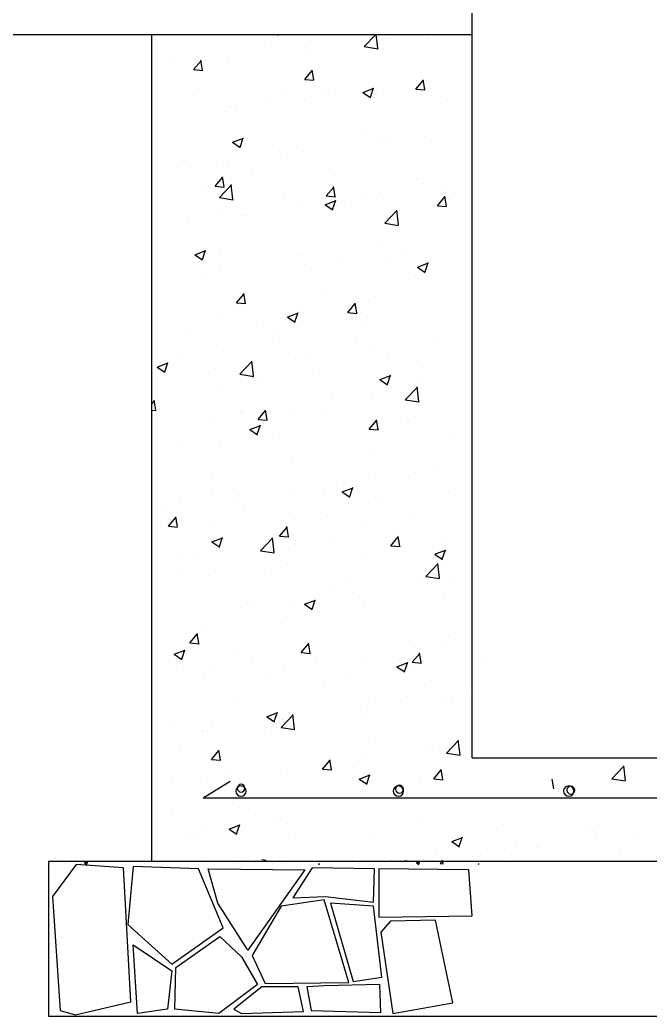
# Model space of a CAD drawing. Extents: x -1427565 to -564030, y -474674 to 219973.
# Drawn here: x -571666 to -571056, y -210844 to -209880 of the extents above; entities that cross this region are included whole.
import ezdxf

# ---------------------------------------------------------------- set-up
doc = ezdxf.new("R2010")
doc.units = 0
doc.header["$LTSCALE"] = 100
doc.header["$MEASUREMENT"] = 0
doc.layers.get('0').update_dxf_attribs({"linetype": 'CONTINUOUS'})
doc.layers.get('DEFPOINTS').update_dxf_attribs({"linetype": 'CONTINUOUS'})

msp = doc.modelspace()

# ---------------------------------------------------------------- linework, layer by layer
at = {"color": 30}
for q in [(-571227.84, -209064.49, -891.43), (-571047.84, -210594.49, -891.43)]:
    msp.add_line((-571227.84, -210594.49, -891.43), q, dxfattribs=at)
at = {"color": 7}
for p, q in [((-572622.84, -209894.49, -891.43), (-571537.84, -209894.49, -891.43)), ((-571537.84, -209894.49, -891.43), (-571227.84, -209894.49, -891.43)), ((-571537.84, -209894.49, -891.43), (-571227.84, -209894.49, -891.43)), ((-571537.84, -210694.49, -891.43), (-571537.84, -209894.49, -891.43)), ((-571637.84, -210694.49, -891.43), (-570637.84, -210694.49, -891.43)), ((-571637.84, -210694.49, -891.43), (-571637.84, -210844.49, -891.43)), ((-571637.84, -210844.49, -891.43), (-570637.84, -210844.49, -891.43))]:
    msp.add_line(p, q, dxfattribs=at)
at = {"color": 2}
for p, q in [((-571416.76, -209894.49, -891.43), (-571415.78, -209895.15, -891.43)), ((-571415.96, -209894.69, -891.43), (-571415.9, -209894.49, -891.43)), ((-571332.34, -209906.23, -891.43), (-571321.08, -209894.49, -891.43)), ((-571319.18, -209907.9, -891.43), (-571320.74, -209894.49, -891.43)), ((-571421.86, -209904.99, -891.43), (-571421.86, -209904.99, -891.43)), ((-571384.31, -209900.05, -891.43), (-571384.31, -209900.05, -891.43)), ((-571332.34, -209906.23, -891.43), (-571319, -209908.3, -891.43)), ((-571312.15, -209898.48, -891.43), (-571312.15, -209898.48, -891.43)), ((-571270.77, -209897.86, -891.43), (-571270.77, -209897.86, -891.43)), ((-571387.92, -209908.08, -891.43), (-571387.92, -209908.08, -891.43)), ((-571516.59, -209917.46, -891.43), (-571516.59, -209917.46, -891.43)), ((-571497.52, -209928.56, -891.43), (-571490.29, -209919.95, -891.43)), ((-571488.74, -209928.89, -891.43), (-571490.47, -209919.49, -891.43)), ((-571464.93, -209918.64, -891.43), (-571464.93, -209918.64, -891.43)), ((-571497.52, -209928.56, -891.43), (-571488.56, -209929.35, -891.43)), ((-571389.94, -209937.98, -891.43), (-571382.7, -209929.36, -891.43)), ((-571381.15, -209938.3, -891.43), (-571382.88, -209928.9, -891.43)), ((-571389.94, -209937.98, -891.43), (-571380.97, -209938.76, -891.43)), ((-571282.35, -209947.39, -891.43), (-571275.12, -209938.77, -891.43)), ((-571282.14, -209938.69, -891.43), (-571282.14, -209938.69, -891.43)), ((-571273.56, -209947.72, -891.43), (-571275.3, -209938.31, -891.43)), ((-571272.23, -209939.26, -891.43), (-571272.23, -209939.26, -891.43)), ((-571492.39, -209947.19, -891.43), (-571492.39, -209947.19, -891.43)), ((-571412.32, -209950.57, -891.43), (-571412.32, -209950.57, -891.43)), ((-571369.62, -209953.71, -891.43), (-571369.62, -209953.71, -891.43)), ((-571366.96, -209951.73, -891.43), (-571366.96, -209951.73, -891.43)), ((-571333.71, -209950.51, -891.43), (-571323.21, -209946.48, -891.43)), ((-571333.71, -209950.51, -891.43), (-571326.25, -209955.54, -891.43)), ((-571332.24, -209953.96, -891.43), (-571332.24, -209953.96, -891.43)), ((-571326.43, -209955.09, -891.43), (-571323.39, -209946.02, -891.43)), ((-571313.97, -209948.41, -891.43), (-571313.97, -209948.41, -891.43)), ((-571282.35, -209947.39, -891.43), (-571273.38, -209948.17, -891.43)), ((-571461.32, -209964.15, -891.43), (-571461.32, -209964.15, -891.43)), ((-571423.77, -209959.21, -891.43), (-571423.77, -209959.21, -891.43)), ((-571389.74, -209958.01, -891.43), (-571389.74, -209958.01, -891.43)), ((-571252.17, -209957.34, -891.43), (-571252.17, -209957.34, -891.43)), ((-571466.76, -209968.57, -891.43), (-571466.76, -209968.57, -891.43)), ((-571457.1, -209968.72, -891.43), (-571457.1, -209968.72, -891.43)), ((-571333.68, -209986.64, -891.43), (-571333.68, -209986.64, -891.43)), ((-571274.14, -209993.47, -891.43), (-571274.14, -209993.47, -891.43)), ((-571459.74, -209998.89, -891.43), (-571449.24, -209994.86, -891.43)), ((-571459.74, -209998.89, -891.43), (-571452.28, -210003.92, -891.43)), ((-571452.46, -210003.47, -891.43), (-571449.42, -209994.4, -891.43)), ((-571421.16, -210001.66, -891.43), (-571421.16, -210001.66, -891.43)), ((-571315.8, -209998.34, -891.43), (-571315.8, -209998.34, -891.43)), ((-571311.69, -209998.42, -891.43), (-571311.69, -209998.42, -891.43)), ((-571406.42, -210010.89, -891.43), (-571406.42, -210010.89, -891.43)), ((-571391.56, -210007.95, -891.43), (-571391.56, -210007.95, -891.43)), ((-571508.63, -210016.67, -891.43), (-571508.63, -210016.67, -891.43)), ((-571468.58, -210018.51, -891.43), (-571468.58, -210018.51, -891.43)), ((-571463.23, -210018.37, -891.43), (-571463.23, -210018.37, -891.43)), ((-571500.78, -210023.31, -891.43), (-571500.78, -210023.31, -891.43)), ((-571441.53, -210027.22, -891.43), (-571441.53, -210027.22, -891.43)), ((-571361.45, -210030.61, -891.43), (-571361.45, -210030.61, -891.43)), ((-571476.71, -210041.39, -891.43), (-571469.48, -210032.77, -891.43)), ((-571476.71, -210041.39, -891.43), (-571467.75, -210042.18, -891.43)), ((-571472.54, -210052.35, -891.43), (-571460.86, -210040.17, -891.43)), ((-571467.93, -210041.72, -891.43), (-571469.66, -210032.32, -891.43)), ((-571459.38, -210054.01, -891.43), (-571461.04, -210039.77, -891.43)), ((-571360.34, -210051.13, -891.43), (-571362.07, -210041.73, -891.43)), ((-571281.38, -210033.99, -891.43), (-571281.38, -210033.99, -891.43)), ((-571276.39, -210039.13, -891.43), (-571276.39, -210039.13, -891.43)), ((-571489.97, -210043.99, -891.43), (-571489.97, -210043.99, -891.43)), ((-571409.9, -210047.37, -891.43), (-571409.9, -210047.37, -891.43)), ((-571369.12, -210050.81, -891.43), (-571361.89, -210042.19, -891.43)), ((-571369.12, -210050.81, -891.43), (-571360.16, -210051.59, -891.43)), ((-571329.83, -210050.76, -891.43), (-571329.83, -210050.76, -891.43)), ((-571317.62, -210048.28, -891.43), (-571317.62, -210048.28, -891.43)), ((-571256.79, -210045.16, -891.43), (-571256.79, -210045.16, -891.43)), ((-571252.75, -210060.55, -891.43), (-571254.48, -210051.14, -891.43)), ((-571472.54, -210052.35, -891.43), (-571459.2, -210054.42, -891.43)), ((-571393.39, -210057.88, -891.43), (-571393.39, -210057.88, -891.43)), ((-571370.21, -210059.28, -891.43), (-571359.7, -210055.25, -891.43)), ((-571370.21, -210059.28, -891.43), (-571362.75, -210064.31, -891.43)), ((-571363.87, -210054.15, -891.43), (-571363.87, -210054.15, -891.43)), ((-571362.93, -210063.86, -891.43), (-571359.88, -210054.8, -891.43)), ((-571351.15, -210057.58, -891.43), (-571351.15, -210057.58, -891.43)), ((-571313.6, -210052.64, -891.43), (-571313.6, -210052.64, -891.43)), ((-571261.53, -210060.22, -891.43), (-571254.3, -210051.6, -891.43)), ((-571261.53, -210060.22, -891.43), (-571252.57, -210061, -891.43)), ((-571249.75, -210054.14, -891.43), (-571249.75, -210054.14, -891.43)), ((-571470.4, -210068.44, -891.43), (-571470.4, -210068.44, -891.43)), ((-571451.35, -210069.17, -891.43), (-571451.35, -210069.17, -891.43)), ((-571445.88, -210070.05, -891.43), (-571445.88, -210070.05, -891.43)), ((-571312.46, -210077.18, -891.43), (-571300.77, -210065, -891.43)), ((-571299.29, -210078.84, -891.43), (-571300.95, -210064.6, -891.43)), ((-571502.69, -210077.53, -891.43), (-571502.69, -210077.53, -891.43)), ((-571312.46, -210077.18, -891.43), (-571299.12, -210079.25, -891.43)), ((-571319.45, -210098.21, -891.43), (-571319.45, -210098.21, -891.43)), ((-571496.24, -210107.66, -891.43), (-571485.74, -210103.63, -891.43)), ((-571496.24, -210107.66, -891.43), (-571488.78, -210112.69, -891.43)), ((-571488.96, -210112.24, -891.43), (-571485.92, -210103.18, -891.43)), ((-571471.37, -210103.47, -891.43), (-571471.37, -210103.47, -891.43)), ((-571395.21, -210107.82, -891.43), (-571395.21, -210107.82, -891.43)), ((-571391.3, -210106.85, -891.43), (-571391.3, -210106.85, -891.43)), ((-571296.25, -210104.32, -891.43), (-571296.25, -210104.32, -891.43)), ((-571472.23, -210118.38, -891.43), (-571472.23, -210118.38, -891.43)), ((-571390.61, -210116.74, -891.43), (-571390.61, -210116.74, -891.43)), ((-571353.06, -210111.8, -891.43), (-571353.06, -210111.8, -891.43)), ((-571311.22, -210110.24, -891.43), (-571311.22, -210110.24, -891.43)), ((-571280.67, -210119.67, -891.43), (-571270.17, -210115.64, -891.43)), ((-571273.39, -210124.25, -891.43), (-571270.35, -210115.19, -891.43)), ((-571280.67, -210119.67, -891.43), (-571273.21, -210124.71, -891.43)), ((-571485.34, -210129.21, -891.43), (-571485.34, -210129.21, -891.43)), ((-571282.58, -210128.63, -891.43), (-571282.58, -210128.63, -891.43)), ((-571455.9, -210154.22, -891.43), (-571448.67, -210145.6, -891.43)), ((-571447.11, -210154.55, -891.43), (-571448.85, -210145.15, -891.43)), ((-571370.06, -210143.65, -891.43), (-571370.06, -210143.65, -891.43)), ((-571455.9, -210154.22, -891.43), (-571446.93, -210155.01, -891.43)), ((-571348.31, -210163.63, -891.43), (-571341.08, -210155.02, -891.43)), ((-571339.52, -210163.96, -891.43), (-571341.26, -210154.56, -891.43)), ((-571321.27, -210148.15, -891.43), (-571321.27, -210148.15, -891.43)), ((-571457.54, -210158.67, -891.43), (-571457.54, -210158.67, -891.43)), ((-571406.7, -210168.05, -891.43), (-571396.2, -210164.02, -891.43)), ((-571399.42, -210172.63, -891.43), (-571396.38, -210163.57, -891.43)), ((-571397.04, -210157.75, -891.43), (-571397.04, -210157.75, -891.43)), ((-571348.31, -210163.63, -891.43), (-571339.34, -210164.42, -891.43)), ((-571335.71, -210163.48, -891.43), (-571335.71, -210163.48, -891.43)), ((-571474.05, -210168.31, -891.43), (-571474.05, -210168.31, -891.43)), ((-571430.07, -210175.9, -891.43), (-571430.07, -210175.9, -891.43)), ((-571406.7, -210168.05, -891.43), (-571399.24, -210173.09, -891.43)), ((-571392.52, -210170.96, -891.43), (-571392.52, -210170.96, -891.43)), ((-571334.12, -210176.58, -891.43), (-571334.12, -210176.58, -891.43)), ((-571500.58, -210180.12, -891.43), (-571500.58, -210180.12, -891.43)), ((-571420.51, -210183.5, -891.43), (-571420.51, -210183.5, -891.43)), ((-571421.6, -210191.6, -891.43), (-571421.6, -210191.6, -891.43)), ((-571340.43, -210186.89, -891.43), (-571340.43, -210186.89, -891.43)), ((-571260.36, -210190.27, -891.43), (-571260.36, -210190.27, -891.43)), ((-571468.95, -210200.27, -891.43), (-571468.95, -210200.27, -891.43)), ((-571388.88, -210203.65, -891.43), (-571388.88, -210203.65, -891.43)), ((-571323.09, -210198.08, -891.43), (-571323.09, -210198.08, -891.43)), ((-571532.74, -210216.43, -891.43), (-571522.24, -210212.4, -891.43)), ((-571525.46, -210221.01, -891.43), (-571522.42, -210211.95, -891.43)), ((-571509.08, -210206.62, -891.43), (-571509.08, -210206.62, -891.43)), ((-571452.66, -210223.3, -891.43), (-571440.97, -210211.12, -891.43)), ((-571439.49, -210224.96, -891.43), (-571441.15, -210210.71, -891.43)), ((-571398.86, -210207.68, -891.43), (-571398.86, -210207.68, -891.43)), ((-571308.8, -210207.03, -891.43), (-571308.8, -210207.03, -891.43)), ((-571280.44, -210210.17, -891.43), (-571280.44, -210210.17, -891.43)), ((-571532.74, -210216.43, -891.43), (-571525.28, -210221.47, -891.43)), ((-571475.88, -210218.25, -891.43), (-571475.88, -210218.25, -891.43)), ((-571452.66, -210223.3, -891.43), (-571439.31, -210225.37, -891.43)), ((-571375.17, -210222.64, -891.43), (-571375.17, -210222.64, -891.43)), ((-571317.17, -210228.45, -891.43), (-571306.67, -210224.42, -891.43)), ((-571309.89, -210233.03, -891.43), (-571306.85, -210223.96, -891.43)), ((-571431.98, -210230.12, -891.43), (-571431.98, -210230.12, -891.43)), ((-571317.17, -210228.45, -891.43), (-571309.71, -210233.48, -891.43)), ((-571276.83, -210229.08, -891.43), (-571276.83, -210229.08, -891.43)), ((-571469.53, -210235.06, -891.43), (-571469.53, -210235.06, -891.43)), ((-571364.31, -210244.09, -891.43), (-571364.31, -210244.09, -891.43)), ((-571292.57, -210248.12, -891.43), (-571280.89, -210235.95, -891.43)), ((-571279.41, -210249.79, -891.43), (-571281.07, -210235.54, -891.43)), ((-571537.84, -210251.88, -891.43), (-571535.44, -210249.02, -891.43)), ((-571533.89, -210257.96, -891.43), (-571535.62, -210248.56, -891.43)), ((-571324.92, -210248.02, -891.43), (-571324.92, -210248.02, -891.43)), ((-571292.57, -210248.12, -891.43), (-571279.23, -210250.19, -891.43)), ((-571537.84, -210258.06, -891.43), (-571533.71, -210258.42, -891.43)), ((-571530.42, -210256.37, -891.43), (-571530.42, -210256.37, -891.43)), ((-571451.79, -210259.11, -891.43), (-571451.79, -210259.11, -891.43)), ((-571450.35, -210259.75, -891.43), (-571450.35, -210259.75, -891.43)), ((-571435.09, -210267.05, -891.43), (-571427.86, -210258.43, -891.43)), ((-571426.3, -210267.38, -891.43), (-571428.04, -210257.98, -891.43)), ((-571400.68, -210257.62, -891.43), (-571400.68, -210257.62, -891.43)), ((-571370.27, -210263.13, -891.43), (-571370.27, -210263.13, -891.43)), ((-571477.7, -210268.18, -891.43), (-571477.7, -210268.18, -891.43)), ((-571443.2, -210276.83, -891.43), (-571432.7, -210272.8, -891.43)), ((-571435.92, -210281.4, -891.43), (-571432.88, -210272.34, -891.43)), ((-571435.09, -210267.05, -891.43), (-571426.12, -210267.84, -891.43)), ((-571327.5, -210276.46, -891.43), (-571320.27, -210267.85, -891.43)), ((-571318.71, -210276.79, -891.43), (-571320.45, -210267.39, -891.43)), ((-571319.9, -210269.33, -891.43), (-571319.9, -210269.33, -891.43)), ((-571290.2, -210266.51, -891.43), (-571290.2, -210266.51, -891.43)), ((-571282.35, -210264.39, -891.43), (-571282.35, -210264.39, -891.43)), ((-571443.2, -210276.83, -891.43), (-571435.74, -210281.86, -891.43)), ((-571414.63, -210281.8, -891.43), (-571414.63, -210281.8, -891.43)), ((-571327.5, -210276.46, -891.43), (-571318.53, -210277.25, -891.43)), ((-571471.44, -210289.28, -891.43), (-571471.44, -210289.28, -891.43)), ((-571248.83, -210286.7, -891.43), (-571248.83, -210286.7, -891.43)), ((-571508.99, -210294.23, -891.43), (-571508.99, -210294.23, -891.43)), ((-571326.74, -210297.95, -891.43), (-571326.74, -210297.95, -891.43)), ((-571402.51, -210307.55, -891.43), (-571402.51, -210307.55, -891.43)), ((-571479.52, -210318.11, -891.43), (-571479.52, -210318.11, -891.43)), ((-571283.03, -210318.58, -891.43), (-571283.03, -210318.58, -891.43)), ((-571265, -210316.07, -891.43), (-571265, -210316.07, -891.43)), ((-571359.36, -210328.49, -891.43), (-571359.36, -210328.49, -891.43)), ((-571321.81, -210323.55, -891.43), (-571321.81, -210323.55, -891.43)), ((-571479.56, -210336.4, -891.43), (-571479.56, -210336.4, -891.43)), ((-571399.48, -210339.78, -891.43), (-571399.48, -210339.78, -891.43)), ((-571370.5, -210333.59, -891.43), (-571370.5, -210333.59, -891.43)), ((-571353.67, -210337.22, -891.43), (-571343.16, -210333.19, -891.43)), ((-571353.67, -210337.22, -891.43), (-571346.2, -210342.25, -891.43)), ((-571346.38, -210341.8, -891.43), (-571343.34, -210332.73, -891.43)), ((-571250.66, -210336.64, -891.43), (-571250.66, -210336.64, -891.43)), ((-571510.9, -210348.44, -891.43), (-571510.9, -210348.44, -891.43)), ((-571457.98, -210348.61, -891.43), (-571457.98, -210348.61, -891.43)), ((-571454.09, -210340.97, -891.43), (-571454.09, -210340.97, -891.43)), ((-571328.57, -210347.88, -891.43), (-571328.57, -210347.88, -891.43)), ((-571319.41, -210343.16, -891.43), (-571319.41, -210343.16, -891.43)), ((-571528, -210353.16, -891.43), (-571528, -210353.16, -891.43)), ((-571447.93, -210356.55, -891.43), (-571447.93, -210356.55, -891.43)), ((-571404.33, -210357.49, -891.43), (-571404.33, -210357.49, -891.43)), ((-571367.86, -210359.93, -891.43), (-571367.86, -210359.93, -891.43)), ((-571521.86, -210370.47, -891.43), (-571514.63, -210361.85, -891.43)), ((-571513.08, -210370.79, -891.43), (-571514.81, -210361.39, -891.43)), ((-571481.35, -210368.05, -891.43), (-571481.35, -210368.05, -891.43)), ((-571334.56, -210366.53, -891.43), (-571334.56, -210366.53, -891.43)), ((-571287.78, -210363.31, -891.43), (-571287.78, -210363.31, -891.43)), ((-571521.86, -210370.47, -891.43), (-571512.9, -210371.25, -891.43)), ((-571414.27, -210379.88, -891.43), (-571407.04, -210371.26, -891.43)), ((-571405.49, -210380.21, -891.43), (-571407.22, -210370.8, -891.43)), ((-571304.46, -210375.23, -891.43), (-571304.46, -210375.23, -891.43)), ((-571479.7, -210385.6, -891.43), (-571469.2, -210381.57, -891.43)), ((-571479.7, -210385.6, -891.43), (-571472.24, -210390.63, -891.43)), ((-571472.42, -210390.18, -891.43), (-571469.38, -210381.11, -891.43)), ((-571432.77, -210394.24, -891.43), (-571421.09, -210382.07, -891.43)), ((-571422.04, -210381.54, -891.43), (-571422.04, -210381.54, -891.43)), ((-571419.61, -210395.91, -891.43), (-571421.26, -210381.66, -891.43)), ((-571414.27, -210379.88, -891.43), (-571405.31, -210380.66, -891.43)), ((-571398.82, -210387.66, -891.43), (-571398.82, -210387.66, -891.43)), ((-571361.27, -210382.71, -891.43), (-571361.27, -210382.71, -891.43)), ((-571306.68, -210389.29, -891.43), (-571299.45, -210380.67, -891.43)), ((-571297.9, -210389.62, -891.43), (-571299.63, -210380.22, -891.43)), ((-571252.48, -210386.57, -891.43), (-571252.48, -210386.57, -891.43)), ((-571509.52, -210396.56, -891.43), (-571509.52, -210396.56, -891.43)), ((-571432.77, -210394.24, -891.43), (-571419.43, -210396.31, -891.43)), ((-571330.39, -210397.82, -891.43), (-571330.39, -210397.82, -891.43)), ((-571306.69, -210389.29, -891.43), (-571297.72, -210390.08, -891.43)), ((-571264.13, -210397.61, -891.43), (-571253.63, -210393.58, -891.43)), ((-571264.13, -210397.61, -891.43), (-571256.67, -210402.65, -891.43)), ((-571256.85, -210402.19, -891.43), (-571253.81, -210393.13, -891.43)), ((-571493.55, -210400.13, -891.43), (-571493.55, -210400.13, -891.43)), ((-571406.16, -210407.42, -891.43), (-571406.16, -210407.42, -891.43)), ((-571272.68, -210419.07, -891.43), (-571261, -210406.89, -891.43)), ((-571259.52, -210420.73, -891.43), (-571261.18, -210406.49, -891.43)), ((-571509.4, -210412.64, -891.43), (-571509.4, -210412.64, -891.43)), ((-571429.33, -210416.03, -891.43), (-571429.33, -210416.03, -891.43)), ((-571483.17, -210417.98, -891.43), (-571483.17, -210417.98, -891.43)), ((-571349.25, -210419.41, -891.43), (-571349.25, -210419.41, -891.43)), ((-571277.28, -210419.02, -891.43), (-571277.28, -210419.02, -891.43)), ((-571272.68, -210419.07, -891.43), (-571259.34, -210421.14, -891.43)), ((-571269.18, -210422.79, -891.43), (-571269.18, -210422.79, -891.43)), ((-571249.18, -210421.92, -891.43), (-571249.18, -210421.92, -891.43)), ((-571364.75, -210434.04, -891.43), (-571364.75, -210434.04, -891.43)), ((-571343.92, -210434.39, -891.43), (-571343.92, -210434.39, -891.43)), ((-571254.31, -210436.5, -891.43), (-571254.31, -210436.5, -891.43)), ((-571400.73, -210441.87, -891.43), (-571400.73, -210441.87, -891.43)), ((-571390.16, -210445.99, -891.43), (-571379.66, -210441.96, -891.43)), ((-571390.16, -210445.99, -891.43), (-571382.7, -210451.03, -891.43)), ((-571382.88, -210450.57, -891.43), (-571379.84, -210441.51, -891.43)), ((-571452.23, -210449.05, -891.43), (-571452.23, -210449.05, -891.43)), ((-571438.28, -210446.82, -891.43), (-571438.28, -210446.82, -891.43)), ((-571332.21, -210447.75, -891.43), (-571332.21, -210447.75, -891.43)), ((-571533.01, -210459.29, -891.43), (-571533.01, -210459.29, -891.43)), ((-571407.98, -210457.35, -891.43), (-571407.98, -210457.35, -891.43)), ((-571501.05, -210483.3, -891.43), (-571493.82, -210474.68, -891.43)), ((-571492.26, -210483.62, -891.43), (-571494, -210474.22, -891.43)), ((-571485, -210467.92, -891.43), (-571485, -210467.92, -891.43)), ((-571501.05, -210483.3, -891.43), (-571492.08, -210484.08, -891.43)), ((-571393.46, -210492.71, -891.43), (-571386.23, -210484.09, -891.43)), ((-571384.68, -210493.04, -891.43), (-571386.41, -210483.63, -891.43)), ((-571288.64, -210481.08, -891.43), (-571288.64, -210481.08, -891.43)), ((-571251.09, -210476.14, -891.43), (-571251.09, -210476.14, -891.43)), ((-571516.2, -210494.37, -891.43), (-571505.69, -210490.34, -891.43)), ((-571516.2, -210494.37, -891.43), (-571508.74, -210499.4, -891.43)), ((-571508.92, -210498.95, -891.43), (-571505.87, -210489.89, -891.43)), ((-571458.54, -210492.68, -891.43), (-571458.54, -210492.68, -891.43)), ((-571393.46, -210492.71, -891.43), (-571384.5, -210493.49, -891.43)), ((-571383.38, -210493.56, -891.43), (-571383.38, -210493.56, -891.43)), ((-571285.87, -210502.12, -891.43), (-571278.64, -210493.5, -891.43)), ((-571277.09, -210502.45, -891.43), (-571278.82, -210493.05, -891.43)), ((-571256.13, -210486.44, -891.43), (-571256.13, -210486.44, -891.43)), ((-571440.19, -210501.04, -891.43), (-571440.19, -210501.04, -891.43)), ((-571378.46, -210496.06, -891.43), (-571378.46, -210496.06, -891.43)), ((-571334.04, -210497.69, -891.43), (-571334.04, -210497.69, -891.43)), ((-571300.63, -210506.39, -891.43), (-571290.12, -210502.35, -891.43)), ((-571298.39, -210499.44, -891.43), (-571298.39, -210499.44, -891.43)), ((-571293.35, -210510.96, -891.43), (-571290.3, -210501.9, -891.43)), ((-571285.87, -210502.12, -891.43), (-571276.91, -210502.91, -891.43)), ((-571218.32, -210502.83, -891.43), (-571218.32, -210502.83, -891.43)), ((-571506.98, -210509.44, -891.43), (-571506.98, -210509.44, -891.43)), ((-571477.74, -210505.98, -891.43), (-571477.74, -210505.98, -891.43)), ((-571426.91, -210512.83, -891.43), (-571426.91, -210512.83, -891.43)), ((-571409.8, -210507.29, -891.43), (-571409.8, -210507.29, -891.43)), ((-571300.63, -210506.39, -891.43), (-571293.17, -210511.42, -891.43)), ((-571283.47, -210508.52, -891.43), (-571283.47, -210508.52, -891.43)), ((-571486.82, -210517.85, -891.43), (-571486.82, -210517.85, -891.43)), ((-571370.95, -210523.54, -891.43), (-571370.95, -210523.54, -891.43)), ((-571346.84, -210516.21, -891.43), (-571346.84, -210516.21, -891.43)), ((-571266.76, -210519.59, -891.43), (-571266.76, -210519.59, -891.43)), ((-571233.74, -210527.82, -891.43), (-571233.74, -210527.82, -891.43)), ((-571458.42, -210538.55, -891.43), (-571458.42, -210538.55, -891.43)), ((-571328.1, -210540.25, -891.43), (-571328.1, -210540.25, -891.43)), ((-571290.55, -210535.3, -891.43), (-571290.55, -210535.3, -891.43)), ((-571257.95, -210536.37, -891.43), (-571257.95, -210536.37, -891.43)), ((-571247.53, -210541.46, -891.43), (-571247.53, -210541.46, -891.43)), ((-571426.66, -210554.77, -891.43), (-571416.16, -210550.73, -891.43)), ((-571422.84, -210552.72, -891.43), (-571422.84, -210552.72, -891.43)), ((-571419.38, -210559.34, -891.43), (-571416.34, -210550.28, -891.43)), ((-571399.72, -210566.85, -891.43), (-571401.38, -210552.61, -891.43)), ((-571335.86, -210547.62, -891.43), (-571335.86, -210547.62, -891.43)), ((-571479.65, -210560.2, -891.43), (-571479.65, -210560.2, -891.43)), ((-571426.66, -210554.77, -891.43), (-571419.2, -210559.8, -891.43)), ((-571412.88, -210565.19, -891.43), (-571401.2, -210553.01, -891.43)), ((-571411.63, -210557.22, -891.43), (-571411.63, -210557.22, -891.43)), ((-571335, -210556.47, -891.43), (-571335, -210556.47, -891.43)), ((-571517.2, -210565.14, -891.43), (-571517.2, -210565.14, -891.43)), ((-571488.64, -210567.78, -891.43), (-571488.64, -210567.78, -891.43)), ((-571488.38, -210568.92, -891.43), (-571488.38, -210568.92, -891.43)), ((-571422.48, -210571.49, -891.43), (-571422.48, -210571.49, -891.43)), ((-571412.88, -210565.19, -891.43), (-571399.54, -210567.26, -891.43)), ((-571408.31, -210572.31, -891.43), (-571408.31, -210572.31, -891.43)), ((-571328.23, -210575.69, -891.43), (-571328.23, -210575.69, -891.43)), ((-571252.8, -210590.02, -891.43), (-571241.11, -210577.84, -891.43)), ((-571248.16, -210579.07, -891.43), (-571248.16, -210579.07, -891.43)), ((-571239.63, -210591.68, -891.43), (-571241.29, -210577.43, -891.43)), ((-571509.96, -210586.5, -891.43), (-571509.96, -210586.5, -891.43)), ((-571480.24, -210596.12, -891.43), (-571473.01, -210587.51, -891.43)), ((-571471.45, -210596.45, -891.43), (-571473.19, -210587.05, -891.43)), ((-571273.2, -210586.99, -891.43), (-571273.2, -210586.99, -891.43)), ((-571259.78, -210586.31, -891.43), (-571259.78, -210586.31, -891.43)), ((-571252.8, -210590.02, -891.43), (-571239.46, -210592.08, -891.43)), ((-571480.24, -210596.12, -891.43), (-571471.27, -210596.91, -891.43)), ((-571372.65, -210605.54, -891.43), (-571365.42, -210596.92, -891.43)), ((-571367.57, -210599.41, -891.43), (-571367.57, -210599.41, -891.43)), ((-571363.86, -210605.86, -891.43), (-571365.6, -210596.46, -891.43)), ((-571337.69, -210597.55, -891.43), (-571337.69, -210597.55, -891.43)), ((-571330.01, -210594.46, -891.43), (-571330.01, -210594.46, -891.43)), ((-571413.45, -210607.16, -891.43), (-571413.45, -210607.16, -891.43)), ((-571372.65, -210605.54, -891.43), (-571363.68, -210606.32, -891.43)), ((-571265.06, -210614.95, -891.43), (-571257.83, -210606.33, -891.43)), ((-571256.27, -210615.28, -891.43), (-571258.01, -210605.87, -891.43)), ((-571092.71, -210614.84, -891.43), (-571081.03, -210602.67, -891.43)), ((-571079.55, -210616.51, -891.43), (-571081.21, -210602.26, -891.43)), ((-571519.11, -210619.36, -891.43), (-571519.11, -210619.36, -891.43)), ((-571490.47, -210617.72, -891.43), (-571490.47, -210617.72, -891.43)), ((-571462.3, -210611.88, -891.43), (-571462.3, -210611.88, -891.43)), ((-571337.12, -210615.16, -891.43), (-571326.62, -210611.13, -891.43)), ((-571337.12, -210615.16, -891.43), (-571329.66, -210620.19, -891.43)), ((-571329.84, -210619.74, -891.43), (-571326.8, -210610.67, -891.43)), ((-571277.72, -210612.8, -891.43), (-571277.72, -210612.8, -891.43)), ((-571265.06, -210614.95, -891.43), (-571256.09, -210615.73, -891.43)), ((-571148.69, -210624.69, -891.43), (-571150.42, -210615.29, -891.43)), ((-571092.71, -210614.84, -891.43), (-571079.37, -210616.91, -891.43)), ((-571517.59, -210645.57, -891.43), (-571517.59, -210645.57, -891.43)), ((-571452.67, -210642.83, -891.43), (-571452.67, -210642.83, -891.43)), ((-571437.52, -210648.96, -891.43), (-571437.52, -210648.96, -891.43)), ((-571415.28, -210657.09, -891.43), (-571415.28, -210657.09, -891.43)), ((-571407.03, -210658.57, -891.43), (-571407.03, -210658.57, -891.43)), ((-571277.37, -210655.72, -891.43), (-571277.37, -210655.72, -891.43)), ((-571492.29, -210667.65, -891.43), (-571492.29, -210667.65, -891.43)), ((-571485.96, -210665.72, -891.43), (-571485.96, -210665.72, -891.43)), ((-571463.16, -210663.54, -891.43), (-571452.65, -210659.51, -891.43)), ((-571463.16, -210663.54, -891.43), (-571455.7, -210668.57, -891.43)), ((-571455.88, -210668.12, -891.43), (-571452.84, -210659.05, -891.43)), ((-571197.3, -210659.11, -891.43), (-571197.3, -210659.11, -891.43)), ((-571117.22, -210662.49, -891.43), (-571117.22, -210662.49, -891.43)), ((-571110.65, -210666.01, -891.43), (-571110.65, -210666.01, -891.43)), ((-571108.96, -210668.43, -891.43), (-571108.96, -210668.43, -891.43)), ((-571068.3, -210667.94, -891.43), (-571068.3, -210667.94, -891.43)), ((-571501.76, -210671.04, -891.43), (-571501.76, -210671.04, -891.43)), ((-571405.89, -210669.1, -891.43), (-571405.89, -210669.1, -891.43)), ((-571325.82, -210672.49, -891.43), (-571325.82, -210672.49, -891.43)), ((-571247.59, -210675.55, -891.43), (-571237.09, -210671.52, -891.43)), ((-571247.59, -210675.55, -891.43), (-571240.13, -210680.58, -891.43)), ((-571245.74, -210675.87, -891.43), (-571245.74, -210675.87, -891.43)), ((-571240.31, -210680.13, -891.43), (-571237.27, -210671.06, -891.43)), ((-571186.41, -210675.61, -891.43), (-571186.41, -210675.61, -891.43)), ((-571263.43, -210686.18, -891.43), (-571263.43, -210686.18, -891.43)), ((-571196.43, -210683.45, -891.43), (-571196.43, -210683.45, -891.43)), ((-571165.67, -210679.25, -891.43), (-571165.67, -210679.25, -891.43)), ((-571163.03, -210680.41, -891.43), (-571163.03, -210680.41, -891.43)), ((-571085.6, -210682.64, -891.43), (-571085.6, -210682.64, -891.43)), ((-571622.33, -210697.07, -2033.57), (-571622.33, -210697.07, -2033.57)), ((-571606.21, -210697.26, -2033.57), (-571606.21, -210697.26, -2033.57)), ((-571603.1, -210696.21, -2033.57), (-571599.69, -210694.9, -2033.57)), ((-571603.1, -210696.21, -2033.57), (-571600.68, -210697.85, -2033.57)), ((-571600.81, -210697.43, -2033.57), (-571599.82, -210694.48, -2033.57)), ((-571587.75, -210694.83, -2033.57), (-571587.75, -210694.83, -2033.57)), ((-571545.21, -210697.2, -2033.57), (-571545.21, -210697.2, -2033.57)), ((-571520.18, -210693.76, -2033.57), (-571520.18, -210693.76, -2033.57)), ((-571515.88, -210692.76, -2033.57), (-571515.88, -210692.76, -2033.57)), ((-571489.86, -210693.86, -2033.57), (-571489.86, -210693.86, -2033.57)), ((-571463.83, -210694.96, -2033.57), (-571463.83, -210694.96, -2033.57)), ((-571453.76, -210696.88, -2033.57), (-571453.76, -210696.88, -2033.57)), ((-571446.88, -210693.82, -2033.57), (-571446.88, -210693.82, -2033.57)), ((-571437.81, -210696.06, -2033.57), (-571437.81, -210696.06, -2033.57)), ((-571431.56, -210693, -2033.57), (-571427.23, -210693.67, -2033.57)), ((-571421.17, -210696.66, -2033.57), (-571421.17, -210696.66, -2033.57)), ((-571411.78, -210697.16, -2033.57), (-571411.78, -210697.16, -2033.57)), ((-571395.85, -210693.01, -2033.57), (-571395.85, -210693.01, -2033.57)), ((-571376.46, -210697.86, -2033.57), (-571375.74, -210697.11, -2033.57)), ((-571375.74, -210697.86, -2033.57), (-571375.87, -210696.74, -2033.57)), ((-571356.79, -210692.94, -2033.57), (-571356.79, -210692.94, -2033.57)), ((-571336.79, -210696.86, -2033.57), (-571336.79, -210696.86, -2033.57)), ((-571324.59, -210695.26, -2033.57), (-571324.59, -210695.26, -2033.57)), ((-571306.12, -210692.83, -2033.57), (-571306.12, -210692.83, -2033.57)), ((-571296.44, -210695.6, -2033.57), (-571296.44, -210695.6, -2033.57)), ((-571293.73, -210693.92, -2033.57), (-571290.82, -210694.17, -2033.57)), ((-571281.9, -210696.11, -2033.57), (-571278.49, -210694.79, -2033.57)), ((-571281.9, -210696.11, -2033.57), (-571279.48, -210697.74, -2033.57)), ((-571279.61, -210697.32, -2033.57), (-571278.62, -210694.37, -2033.57)), ((-571271.81, -210692.47, -2033.57), (-571271.81, -210692.47, -2033.57)), ((-571258.76, -210696.98, -2033.57), (-571256.41, -210694.18, -2033.57)), ((-571258.76, -210696.98, -2033.57), (-571255.85, -210697.23, -2033.57)), ((-571257.39, -210692.84, -891.43), (-571257.39, -210692.84, -891.43)), ((-571255.98, -210696.81, -2033.57), (-571256.54, -210693.75, -2033.57)), ((-571252.88, -210695.36, -2033.57), (-571252.88, -210695.36, -2033.57)), ((-571221.97, -210697.86, -2033.57), (-571221.45, -210697.24, -2033.57)), ((-571221.38, -210697.86, -2033.57), (-571221.58, -210696.81, -2033.57)), ((-571219.84, -210687.89, -891.43), (-571219.84, -210687.89, -891.43)), ((-571196.04, -210695.87, -2033.57), (-571196.04, -210695.87, -2033.57)), ((-571611.09, -210697.76, -2033.57), (-571633.93, -210728.91, -2033.57)), ((-571565.4, -210700.88, -2033.57), (-571611.09, -210697.76, -2033.57)), ((-571558.14, -210830.67, -2033.57), (-571565.4, -210700.88, -2033.57)), ((-571556.06, -210699.84, -2033.57), (-571561.25, -210755.91, -2033.57)), ((-571492.72, -210701.92, -2033.57), (-571556.06, -210699.84, -2033.57)), ((-571468.84, -210759.02, -2033.57), (-571492.72, -210701.92, -2033.57)), ((-571483.38, -210701.92, -2033.57), (-571389.93, -210702.95, -2033.57)), ((-571474.03, -210735.14, -2033.57), (-571483.38, -210701.92, -2033.57)), ((-571389.93, -210702.95, -2033.57), (-571444.96, -210780.83, -2033.57)), ((-571382.66, -210700.88, -2033.57), (-571401.35, -210729.95, -2033.57)), ((-571385.22, -210697.82, -2033.57), (-571385.22, -210697.82, -2033.57)), ((-571322.44, -210701.92, -2033.57), (-571382.66, -210700.88, -2033.57)), ((-571323.48, -210734.1, -2033.57), (-571322.44, -210701.92, -2033.57)), ((-571318.29, -210701.92, -2033.57), (-571318.29, -210748.64, -2033.57)), ((-571231.07, -210702.95, -2033.57), (-571318.29, -210701.92, -2033.57)), ((-571227.95, -210747.6, -2033.57), (-571231.07, -210702.95, -2033.57)), ((-571633.93, -210728.91, -2033.57), (-571626.66, -210838.97, -2033.57)), ((-571444.96, -210780.83, -2033.57), (-571474.03, -210735.14, -2033.57)), ((-571371.24, -210732.03, -2033.57), (-571412.77, -210738.26, -2033.57)), ((-571401.35, -210729.95, -2033.57), (-571370.2, -210728.91, -2033.57)), ((-571347.36, -210811.98, -2033.57), (-571371.24, -210732.03, -2033.57)), ((-571370.2, -210728.91, -2033.57), (-571323.48, -210734.1, -2033.57)), ((-571365.01, -210735.14, -2033.57), (-571343.21, -210810.94, -2033.57)), ((-571323.48, -210738.26, -2033.57), (-571365.01, -210735.14, -2033.57)), ((-571412.77, -210738.26, -2033.57), (-571440.81, -210786.02, -2033.57)), ((-571315.17, -210806.79, -2033.57), (-571323.48, -210738.26, -2033.57)), ((-571318.29, -210748.64, -2033.57), (-571227.95, -210747.6, -2033.57)), ((-571306.86, -210752.79, -2033.57), (-571316.21, -210763.18, -2033.57)), ((-571263.26, -210751.75, -2033.57), (-571306.86, -210752.79, -2033.57)), ((-571246.64, -210831.7, -2033.57), (-571263.26, -210751.75, -2033.57)), ((-571561.25, -210755.91, -2033.57), (-571518.68, -210794.33, -2033.57)), ((-571518.68, -210794.33, -2033.57), (-571468.84, -210759.02, -2033.57)), ((-571316.21, -210763.18, -2033.57), (-571304.79, -210842.09, -2033.57)), ((-571514.53, -210797.44, -2033.57), (-571471.96, -210767.33, -2033.57)), ((-571471.96, -210767.33, -2033.57), (-571451.19, -210787.06, -2033.57)), ((-571556.06, -210775.64, -2033.57), (-571518.68, -210800.56, -2033.57)), ((-571551.91, -210842.09, -2033.57), (-571556.06, -210775.64, -2033.57)), ((-571451.19, -210787.06, -2033.57), (-571435.61, -210814.05, -2033.57)), ((-571440.81, -210786.02, -2033.57), (-571428.35, -210813.01, -2033.57)), ((-571518.68, -210800.56, -2033.57), (-571522.83, -210837.93, -2033.57)), ((-571515.56, -210837.93, -2033.57), (-571514.53, -210797.44, -2033.57)), ((-571428.35, -210813.01, -2033.57), (-571347.36, -210811.98, -2033.57)), ((-571343.21, -210810.94, -2033.57), (-571315.17, -210806.79, -2033.57)), ((-571435.61, -210814.05, -2033.57), (-571472.99, -210842.09, -2033.57)), ((-571431.46, -210816.13, -2033.57), (-571458.46, -210837.93, -2033.57)), ((-571396.16, -210816.13, -2033.57), (-571431.46, -210816.13, -2033.57)), ((-571390.97, -210840.01, -2033.57), (-571396.16, -210816.13, -2033.57)), ((-571371.24, -210815.09, -2033.57), (-571387.85, -210816.13, -2033.57)), ((-571387.85, -210816.13, -2033.57), (-571383.7, -210838.97, -2033.57)), ((-571317.25, -210814.05, -2033.57), (-571371.24, -210815.09, -2033.57)), ((-571316.21, -210841.05, -2033.57), (-571317.25, -210814.05, -2033.57)), ((-571612.13, -210843.13, -2033.57), (-571558.14, -210830.67, -2033.57)), ((-571304.79, -210842.09, -2033.57), (-571246.64, -210831.7, -2033.57)), ((-571626.66, -210838.97, -2033.57), (-571612.13, -210843.13, -2033.57)), ((-571522.83, -210837.93, -2033.57), (-571551.91, -210842.09, -2033.57)), ((-571472.99, -210842.09, -2033.57), (-571515.56, -210837.93, -2033.57)), ((-571458.46, -210837.93, -2033.57), (-571451.19, -210842.09, -2033.57)), ((-571451.19, -210842.09, -2033.57), (-571390.97, -210840.01, -2033.57)), ((-571383.7, -210838.97, -2033.57), (-571316.21, -210841.05, -2033.57))]:
    msp.add_line(p, q, dxfattribs=at)
at = {"color": 6}
for q in [(-571462.14, -210617.11, -891.43), (-570787.48, -210633.43, -891.43)]:
    msp.add_line((-571488.2, -210633.43, -891.43), q, dxfattribs=at)
at = {"color": 7}
for centre, radius, start, end in [((-571451.52, -210623.94, -548.57), 3.75, 0, 180), ((-571451.61, -210626.79, -891.43), 5, 0, 180), ((-571451.61, -210626.79, -891.43), 5, 180, 0), ((-571451.52, -210623.94, -548.57), 3.75, 180, 0), ((-571299.26, -210626.79, -891.43), 5, 0, 180), ((-571299.26, -210626.79, -891.43), 5, 180, 0), ((-571298.19, -210624.9, -548.57), 3.75, 0, 180), ((-571298.19, -210624.9, -548.57), 3.75, 180, 0), ((-571134.41, -210626.79, -891.43), 5, 0, 180), ((-571134.41, -210626.79, -891.43), 5, 180, 0), ((-571132.39, -210625.86, -548.57), 3.75, 0, 180), ((-571132.39, -210625.86, -548.57), 3.75, 180, 0)]:
    msp.add_arc(centre, radius, start, end, dxfattribs=at)
at = {"layer": 'DEFPOINTS', "color": 0, "linetype": 'BYBLOCK'}
for p in [(-571137.84, -210594.49, -891.43), (-571062.84, -210594.49, -891.43), (-571637.84, -210694.49, -891.43), (-571537.84, -210744.66, -891.43), (-571637.84, -210844.49, -891.43)]:
    msp.add_point(p, dxfattribs=at)

doc.saveas('drawing.dxf')
